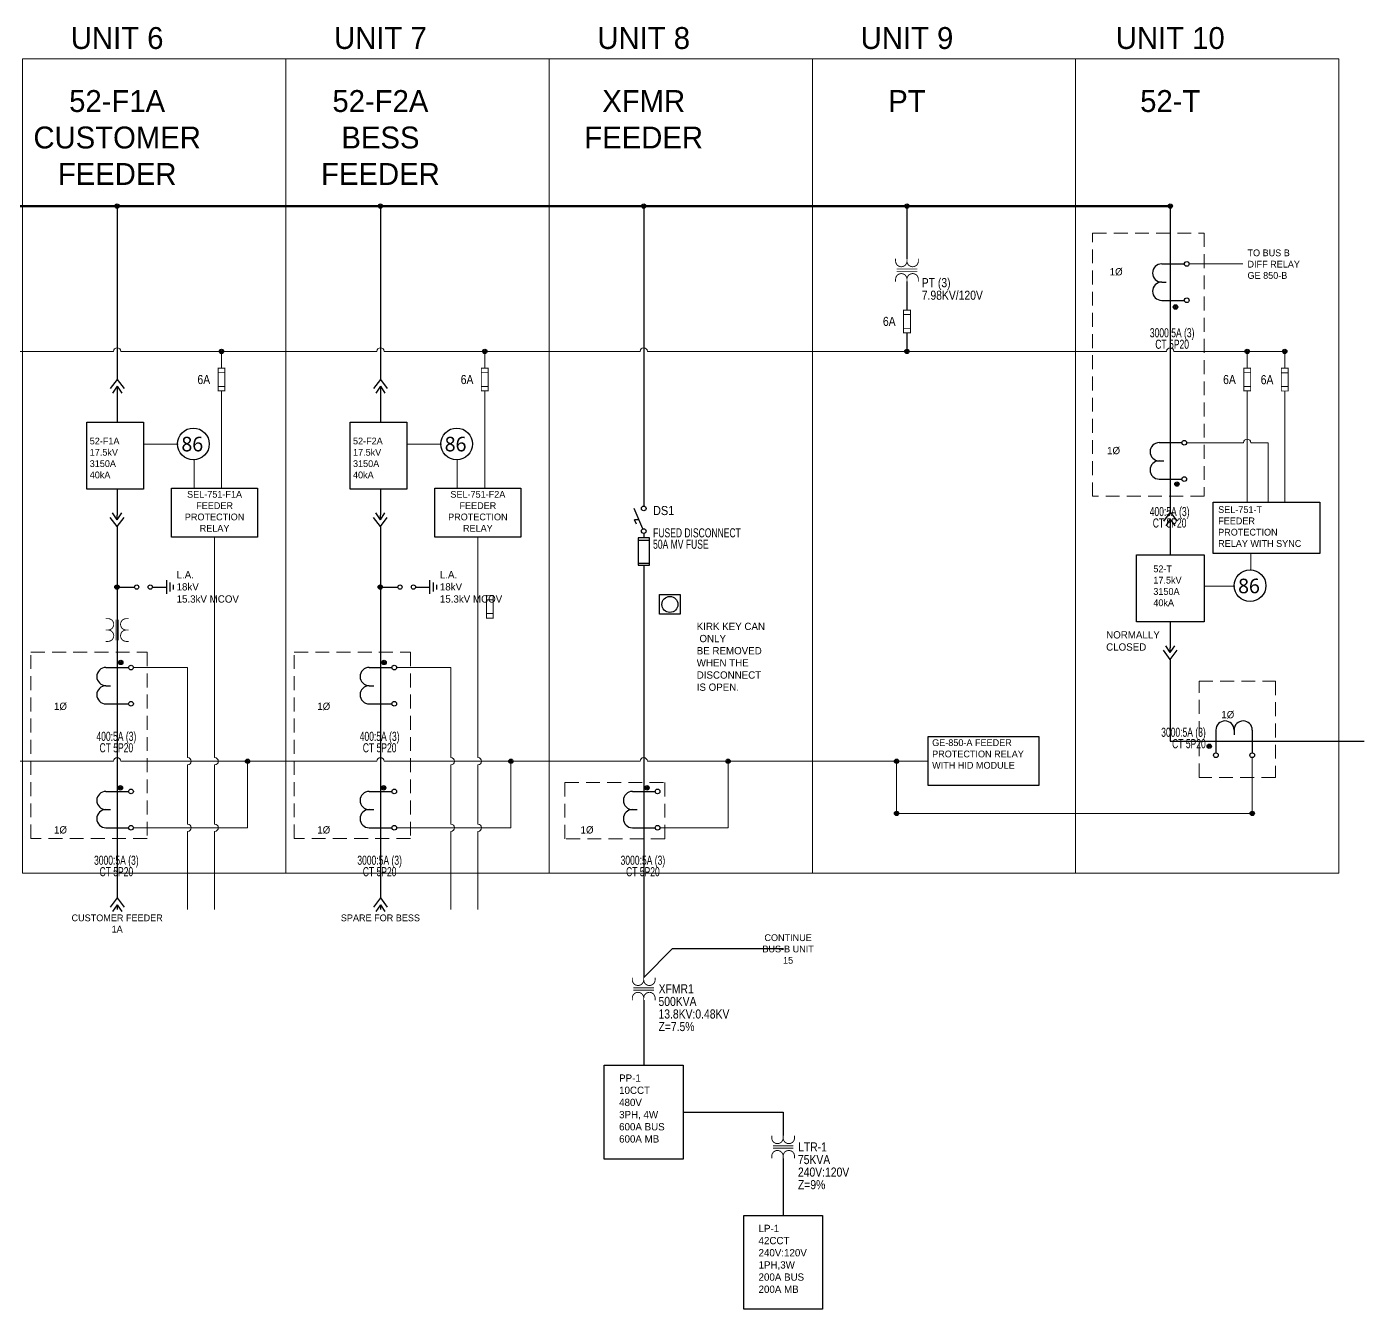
# Model space of a CAD drawing. Header units: metres. Extents: x 0.1 to 36.6, y 3.5 to 21.
# Drawn here: x 18.24 to 36.58, y 3.46 to 21.04 of the extents above; entities that cross this region are included whole.
import ezdxf
from ezdxf.enums import TextEntityAlignment as Align

# ---------------------------------------------------------------- set-up
doc = ezdxf.new("R2010")
doc.units = ezdxf.units.M
doc.header["$LTSCALE"] = 0.15
doc.linetypes.add('DASHED', pattern=[1.524, 1.27, -0.254])
for name, color, linetype, lineweight in [('SLD_BUS', 5, 'Continuous', 50), ('SLD_CONTROL', 7, 'Continuous', 13), ('SLD_CUBICLE', 8, 'Continuous', 13), ('SLD_SYMS', 7, 'Continuous', 25), ('SLD_TEXT', 7, 'Continuous', 13), ('SLD_WIRE', 7, 'Continuous', 25)]:
    doc.layers.add(name, color=color, linetype=linetype, lineweight=lineweight)
doc.layers.add('SYMS', color=7, linetype='Continuous')
doc.layers.add('WIRES', color=7, linetype='Continuous')
doc.styles.add('OpenSans', font='OpenSans-Regular.ttf')
doc.styles.add('WD', font='txt')

# ---------------------------------------------------------------- blocks, each defined once
blk = doc.blocks.new('WDDOT')
for radius in [0.03, 0.0187, 0.00929]:
    blk.add_circle((0, 0), radius)
blk = doc.blocks.new('VFU1_1-')
at = {"const_width": 0.0125}
blk.add_lwpolyline([(-0.047, 0.156), (-0.047, -0.156), (0.047, -0.156), (0.047, 0.156)], close=True, dxfattribs=at)
for points in [[(-0.047, 0.094), (0.047, 0.094)], [(-0.047, -0.094), (0.047, -0.094)]]:
    blk.add_lwpolyline(points, dxfattribs=at)
at = {"style": 'WD', "width": 0.85}
for tag, p in [('INST', (0.125, 0.281)), ('LOC', (0.125, 0.109)), ('TAG1', (0.127, -0.061)), ('DESC1', (0.125, -0.234)), ('DESC2', (0.125, -0.406)), ('DESC3', (0.125, -0.578))]:
    blk.add_attdef(tag, p, '', height=0.125, dxfattribs=at)
at = {"linetype": 'Continuous', "style": 'WD', "width": 0.85, "flags": 8}
blk.add_attdef('TERM01', text='', height=0.125, dxfattribs=at).set_placement((-0.055, 0.175), align=Align.RIGHT)
at = {"style": 'WD', "width": 0.85}
blk.add_attdef('RATING1', text='', height=0.125, dxfattribs=at).set_placement((-0.156, -0.062), align=Align.RIGHT)
at = {"color": 7, "style": 'WD'}
for tag, p in [('X4LINK', (-0.125, 0)), ('X1LINK', (0.125, 0))]:
    blk.add_attdef(tag, p, '', height=0.01, dxfattribs=at)
at = {"color": 7, "style": 'WD', "flags": 1}
for tag, p in [('X2TERM01', (0, 0.156)), ('X8TERM02', (0, -0.156))]:
    blk.add_attdef(tag, p, '', height=0.0125, dxfattribs=at)
at = {"linetype": 'Continuous', "style": 'WD', "width": 0.85, "flags": 8}
blk.add_attdef('TERM02', text='', height=0.125, dxfattribs=at).set_placement((-0.041, -0.182), align=Align.TOP_RIGHT)
at = {"style": 'WD', "flags": 9}
for tag, p in [('WDBLKNAM', (-0.129, -0.169)), ('FAMILY', (-0.142, -0.036)), ('WDTYPE', (-0.129, -0.153))]:
    blk.add_attdef(tag, text='', height=0.01, dxfattribs=at).set_placement(p, align=Align.RIGHT)
at = {"linetype": 'Continuous', "style": 'WD', "flags": 9}
blk.add_attdef('ASSYCODE', text='', height=0.01, dxfattribs=at).set_placement((-0.153, -0.106), align=Align.CENTER)
for tag, p in [('MFG', (-0.142, -0.088)), ('CAT', (-0.142, -0.073))]:
    blk.add_attdef(tag, text='', height=0.01, dxfattribs=at).set_placement(p, align=Align.RIGHT)
blk = doc.blocks.new('VCN1PJ')
for p, q in [((0, 0.062), (-0.094, -0.062)), ((0, 0.062), (0.094, -0.062)), ((0, -0.031), (-0.062, -0.125)), ((0, -0.031), (0.062, -0.125)), ((0, -0.031), (0, -0.094))]:
    blk.add_line(p, q)
at = {"style": 'WD', "width": 0.7}
for tag, p in [('INST', (0.229, 0.85)), ('LOC', (-0.062, 0.68)), ('DESC1', (-0.062, 0.511)), ('DESC2', (-0.062, 0.354))]:
    blk.add_attdef(tag, text='', height=0.125, dxfattribs=at).set_placement(p, align=Align.RIGHT)
at = {"style": 'WD'}
blk.add_attdef('TAG1', text='', height=0.125, dxfattribs=at).set_placement((-0.062, 0.094), align=Align.RIGHT)
at = {"linetype": 'Continuous', "style": 'WD', "flags": 8}
blk.add_attdef('TERM02', (0.047, 0.062), '', height=0.125, dxfattribs=at)
at = {"style": 'WD'}
for tag, p, height, flags in [('WDBLKNAM', (-0.132, 0.045), 0.01, 9), ('FAMILY', (-0.132, 0.064), 0.01, 9), ('X2TERM02', (0, 0.062), 0.0125, 1), ('X2TERMDESC02', (0.026, 0.042), 0.01, 1), ('X8TERM01', (0, -0.094), 0.0125, 1), ('X8TERMDESC01', (0.013, -0.115), 0.01, 1)]:
    blk.add_attdef(tag, p, '', height=height, dxfattribs=dict(at, flags=flags))
at = {"linetype": 'Continuous', "style": 'WD', "flags": 9}
for tag, p in [('MFG', (-0.109, 0)), ('CAT', (-0.107, 0.019)), ('ASSYCODE', (-0.109, -0.014))]:
    blk.add_attdef(tag, text='', height=0.01, dxfattribs=at).set_placement(p, align=Align.CENTER)
at = {"style": 'WD'}
for tag, p in [('X4LINK', (-0.125, -0.062)), ('X1LINK', (0.125, -0.062))]:
    blk.add_attdef(tag, p, '', height=0.01, dxfattribs=at)
at = {"linetype": 'Continuous', "style": 'WD', "flags": 8}
blk.add_attdef('TERM01', text='', height=0.125, dxfattribs=at).set_placement((0.047, -0.156), align=Align.TOP_LEFT)
blk = doc.blocks.new('HGND2')
for p, q in [((0, 0.09375), (0, -0.09375)), ((0.046875, 0.0625), (0.046875, -0.0625)), ((0.09375, 0.03125), (0.09375, -0.03125))]:
    blk.add_line(p, q)
at = {"style": 'WD', "flags": 1}
blk.add_attdef('X4TERM01', (0, 0), '', height=0.01, dxfattribs=at)
blk = doc.blocks.new('ARRESTER')
at = {"color": 7, "ltscale": 0.2}
for centre in [(0.27, 0), (0.455, 0)]:
    blk.add_circle(centre, 0.0289, dxfattribs=at)
at = {"layer": 'WIRES', "color": 7, "ltscale": 0.2}
for p, q in [((0, 0), (0.241, 0)), ((0.484, 0), (0.677, 0))]:
    blk.add_line(p, q, dxfattribs=at)
at = {"layer": 'SYMS', "color": 7, "ltscale": 0.2}
for name, p in [('WDDOT', (0, 0)), ('HGND2', (0.677, 0))]:
    blk.add_blockref(name, p, dxfattribs=at)
at = {"color": 7, "ltscale": 0.2, "insert": (0.817, 0.22), "char_height": 0.1, "attachment_point": 1, "style": 'WD'}
blk.add_mtext('L.A.\\P18kV\\P15.3kV MCOV', dxfattribs=at)
blk = doc.blocks.new('HXF1T1_1-')
for points in [[(-0.156, 0, 0.0125, 0.0125, 0), (-0.126, 0, 0.0125, 0.0125, 1.005682), (-0.125, 0.156, 0, 0, 0)], [(0.156, 0, 0.0125, 0.0125, 0), (0.124, 0, 0.0125, 0.0125, 0.994377), (0.125, -0.156, 0, 0, 0)]]:
    blk.add_lwpolyline(points, format="xyseb")
at = {"const_width": 0.0125}
for points in [[(-0.156, 0.156), (-0.125, 0.156)], [(-0.016, -0.141), (-0.016, 0.141)], [(0.016, -0.141), (0.016, 0.141)], [(0.156, 0.156), (0.125, 0.156)], [(-0.156, -0.156), (-0.125, -0.156)], [(0.156, -0.156), (0.125, -0.156)]]:
    blk.add_lwpolyline(points, dxfattribs=at)
for points in [[(-0.125, -0.156, 1.000009), (-0.125, 0)], [(0.125, 0.156, 1.000009), (0.125, 0)]]:
    blk.add_lwpolyline(points, format="xyb", dxfattribs=at)
at = {"style": 'WD', "width": 0.85}
for tag, p in [('INST', (-0.012, 0.592)), ('TAG1', (-0.01, 0.25)), ('LOC', (-0.012, 0.42)), ('RATING1', (-0.01, -0.344)), ('RATING2', (-0.01, -0.516)), ('DESC1', (-0.01, -0.687)), ('DESC2', (-0.01, -0.859)), ('DESC3', (-0.01, -1.031))]:
    blk.add_attdef(tag, text='', height=0.125, dxfattribs=at).set_placement(p, align=Align.CENTER)
at = {"style": 'WD', "flags": 9}
blk.add_attdef('WDTYPE', text='', height=0.01, dxfattribs=at).set_placement((-0.221, 0.075), align=Align.RIGHT)
at = {"color": 7, "style": 'WD', "flags": 1}
for tag, p in [('X4TERM01', (-0.156, 0)), ('X1TERM02', (0.156, 0))]:
    blk.add_attdef(tag, p, '', height=0.0125, dxfattribs=at)
at = {"style": 'WD'}
for tag, p in [('X2LINK', (0, 0.156)), ('X8LINK', (0, -0.172))]:
    blk.add_attdef(tag, p, '', height=0.01, dxfattribs=at)
at = {"linetype": 'Continuous', "style": 'WD', "flags": 9}
for tag, p in [('ASSYCODE', (0.219, 0.062)), ('MFG', (0.228, 0.089)), ('CAT', (0.23, 0.108))]:
    blk.add_attdef(tag, text='', height=0.01, dxfattribs=at).set_placement(p, align=Align.CENTER)
at = {"style": 'WD', "flags": 9}
for tag, p in [('FAMILY', (0.206, 0.131)), ('CONTACT', (0.206, 0.04))]:
    blk.add_attdef(tag, p, '', height=0.01, dxfattribs=at)
at = {"linetype": 'Continuous', "style": 'WD', "flags": 8}
blk.add_attdef('TERM01', text='', height=0.125, dxfattribs=at).set_placement((-0.229, -0.031), align=Align.TOP_RIGHT)
blk.add_attdef('TERM02', text='', height=0.125, dxfattribs=at).set_placement((0.208, -0.031), align=Align.TOP_LEFT)
blk = doc.blocks.new('VXF1CT')
for p, q in [((-0.344, 0.25), (-0.032, 0.25)), ((-0.344, 0), (-0.281, 0)), ((-0.344, -0.25), (-0.032, -0.25))]:
    blk.add_line(p, q)
for centre in [(0, 0.249), (0, -0.249)]:
    blk.add_circle(centre, 0.0322)
for centre in [(-0.344, 0.125), (-0.344, -0.125)]:
    blk.add_arc(centre, 0.125, 90, 270)
at = {"linetype": 'Continuous', "style": 'WD', "flags": 8}
for tag, p in [('TERM02', (-0.045, 0.267)), ('TERM01', (-0.055, -0.231))]:
    blk.add_attdef(tag, text='', height=0.125, dxfattribs=at).set_placement(p, align=Align.RIGHT)
at = {"style": 'WD'}
for tag, p, height, flags in [('FAMILY', (-0.196, 0.191), 0.01, 9), ('X2TERM02', (0, 0.281), 0.0125, 1), ('X1TERM02', (0.032, 0.249), 0.0125, 1), ('X8TERM01', (0, -0.283), 0.0125, 1), ('X1TERM01', (0.032, -0.251), 0.0125, 1)]:
    blk.add_attdef(tag, p, '', height=height, dxfattribs=dict(at, flags=flags))
blk.add_attdef('TYPE', text='', height=0.125, dxfattribs=at).set_placement((-0.047, -0.047), align=Align.CENTER)
at = {"linetype": 'Continuous', "style": 'WD', "flags": 9}
for tag, p in [('ASSYCODE', (-0.171, 0.119)), ('MFG', (-0.173, 0.143)), ('CAT', (-0.171, 0.162))]:
    blk.add_attdef(tag, text='', height=0.01, dxfattribs=at).set_placement(p, align=Align.CENTER)
at = {"style": 'WD'}
blk.add_attdef('TAG1', (0.281, 0.031), '', height=0.125, dxfattribs=at)
at = {"style": 'WD', "width": 0.7}
blk.add_attdef('RATING1', (0.281, -0.125), '', height=0.125, dxfattribs=at)
for tag, p in [('INST', (-0.227, -0.422)), ('LOC', (-0.201, -0.601)), ('DESC1', (-0.201, -0.757)), ('DESC2', (-0.201, -0.914))]:
    blk.add_attdef(tag, text='', height=0.125, dxfattribs=at).set_placement(p, align=Align.CENTER)
blk = doc.blocks.new('DEVICE_BUBBLE')
blk.add_circle((-0.008, 0.004), 0.217)
at = {"style": 'OpenSans'}
blk.add_attdef('DB', (-0.172, -0.099), '', height=0.2, dxfattribs=at)
blk = doc.blocks.new('VDS11F')
for p, q in [((-0.013, -0.126), (-0.13, 0.156)), ((-0.065, 0), (-0.125, 0)), ((-0.099, -0.062), (-0.125, 0)), ((0.078, -0.25), (-0.078, -0.25)), ((-0.078, -0.25), (-0.078, -0.625)), ((-0.078, -0.281), (0.078, -0.281)), ((0, -0.188), (0, -0.25)), ((0.078, -0.625), (0.078, -0.25)), ((-0.078, -0.594), (0.078, -0.594)), ((-0.078, -0.625), (0.078, -0.625))]:
    blk.add_line(p, q)
for centre in [(0, 0.155), (0, -0.155)]:
    blk.add_circle(centre, 0.0322)
at = {"style": 'WD'}
for tag, p, width in [('INST', (0.127, 0.39), 0.7), ('TAG1', (0.127, 0.064), 0.9), ('LOC', (0.127, 0.221), 0.7), ('XREF', (0.129, -0.09), 0.7), ('DESC1', (0.129, -0.242), 0.7), ('DESC2', (0.129, -0.398), 0.7)]:
    blk.add_attdef(tag, p, '', height=0.125, dxfattribs=dict(at, width=width))
at = {"linetype": 'Continuous', "style": 'WD'}
for tag, height, flags, p in [('TERM01', 0.125, 8, (-0.055, 0.207)), ('MFG', 0.01, 9, (-0.08, -0.088)), ('CAT', 0.01, 9, (-0.08, -0.073))]:
    blk.add_attdef(tag, text='', height=height, dxfattribs=dict(at, flags=flags)).set_placement(p, align=Align.RIGHT)
at = {"color": 7, "style": 'WD', "flags": 1}
for tag, p in [('X2TERM01', (0, 0.188)), ('X8TERM02', (0, -0.625))]:
    blk.add_attdef(tag, p, '', height=0.0125, dxfattribs=at)
at = {"style": 'WD', "width": 0.7}
blk.add_attdef('RATING1', text='', height=0.125, dxfattribs=at).set_placement((-0.156, 0.031), align=Align.RIGHT)
at = {"color": 7, "style": 'WD'}
for tag, p in [('X4LINK', (-0.203, 0)), ('X1LINK', (0, 0))]:
    blk.add_attdef(tag, p, '', height=0.01, dxfattribs=at)
at = {"linetype": 'Continuous', "style": 'WD', "flags": 9}
blk.add_attdef('ASSYCODE', text='', height=0.01, dxfattribs=at).set_placement((-0.095, -0.108), align=Align.CENTER)
at = {"style": 'WD', "flags": 9}
for tag, p in [('CONTACT', (-0.066, -0.131)), ('FAMILY', (-0.08, -0.036))]:
    blk.add_attdef(tag, text='', height=0.01, dxfattribs=at).set_placement(p, align=Align.RIGHT)
at = {"style": 'WD', "width": 0.7}
blk.add_attdef('RATING2', text='', height=0.125, rotation=90, dxfattribs=at).set_placement((0, -0.438), align=Align.MIDDLE)
at = {"linetype": 'Continuous', "style": 'WD', "flags": 8}
blk.add_attdef('TERM02', text='', height=0.125, dxfattribs=at).set_placement((-0.041, -0.651), align=Align.TOP_RIGHT)
blk = doc.blocks.new('VXF1T1_1-')
at = {"const_width": 0.0125}
for points in [[(-0.156, 0.156), (-0.156, 0.125)], [(-0.141, 0.016), (0.141, 0.016)], [(0, 0.156), (0, 0.125)], [(0.156, 0.156), (0.156, 0.125)], [(-0.156, -0.156), (-0.156, -0.125)], [(-0.141, -0.016), (0.141, -0.016)], [(0, -0.156), (0, -0.125)], [(0.156, -0.156), (0.156, -0.125)]]:
    blk.add_lwpolyline(points, dxfattribs=at)
for points in [[(-0.156, 0.125, 1.000009), (0, 0.125)], [(0, 0.125, 1.000009), (0.156, 0.125)], [(0, -0.125, 1.000009), (-0.156, -0.125)], [(0.156, -0.125, 1.000009), (0, -0.125)]]:
    blk.add_lwpolyline(points, format="xyb", dxfattribs=at)
at = {"style": 'WD', "width": 0.85}
for tag, p in [('INST', (0.203, 0.281)), ('LOC', (0.203, 0.109)), ('TAG1', (0.205, -0.061)), ('DESC1', (0.203, -0.234)), ('DESC2', (0.203, -0.406)), ('DESC3', (0.203, -0.578))]:
    blk.add_attdef(tag, p, '', height=0.125, dxfattribs=at)
at = {"linetype": 'Continuous', "style": 'WD', "width": 0.85, "flags": 8}
blk.add_attdef('TERM01', text='', height=0.125, dxfattribs=at).set_placement((-0.055, 0.238), align=Align.RIGHT)
at = {"style": 'WD', "width": 0.85}
for tag, p in [('RATING1', (-0.281, 0.031)), ('RATING2', (-0.281, -0.141))]:
    blk.add_attdef(tag, text='', height=0.125, dxfattribs=at).set_placement(p, align=Align.RIGHT)
at = {"color": 7, "style": 'WD', "flags": 1}
for tag, p in [('X2TERM01', (0, 0.156)), ('X8TERM02', (0, -0.156))]:
    blk.add_attdef(tag, p, '', height=0.0125, dxfattribs=at)
at = {"style": 'WD', "flags": 9}
for tag, p in [('WDBLKNAM', (-0.191, -0.153)), ('FAMILY', (-0.205, -0.021)), ('WDTYPE', (-0.191, -0.138))]:
    blk.add_attdef(tag, text='', height=0.01, dxfattribs=at).set_placement(p, align=Align.RIGHT)
at = {"linetype": 'Continuous', "style": 'WD', "flags": 9}
blk.add_attdef('ASSYCODE', text='', height=0.01, dxfattribs=at).set_placement((-0.216, -0.091), align=Align.CENTER)
for tag, p in [('MFG', (-0.205, -0.073)), ('CAT', (-0.205, -0.058))]:
    blk.add_attdef(tag, text='', height=0.01, dxfattribs=at).set_placement(p, align=Align.RIGHT)
at = {"linetype": 'Continuous', "style": 'WD', "width": 0.85, "flags": 8}
blk.add_attdef('TERM02', text='', height=0.125, dxfattribs=at).set_placement((-0.041, -0.213), align=Align.TOP_RIGHT)
blk = doc.blocks.new('HXF1CT')
for p, q in [((-0.25, 0.344), (-0.25, 0.032)), ((0, 0.344), (0, 0.281)), ((0.25, 0.344), (0.25, 0.032))]:
    blk.add_line(p, q)
for centre in [(-0.249, 0), (0.249, 0)]:
    blk.add_circle(centre, 0.0322)
for centre in [(-0.125, 0.344), (0.125, 0.344)]:
    blk.add_arc(centre, 0.125, 0, 180)
at = {"style": 'WD', "width": 0.7}
for tag, p in [('INST', (-0.388, 0.577)), ('DESC1', (-0.388, 0.252)), ('LOC', (-0.388, 0.408)), ('DESC2', (-0.388, 0.095))]:
    blk.add_attdef(tag, text='', height=0.125, dxfattribs=at).set_placement(p, align=Align.RIGHT)
at = {"style": 'WD'}
blk.add_attdef('TYPE', text='', height=0.125, dxfattribs=at).set_placement((0, 0.125), align=Align.CENTER)
for tag, p, height, flags in [('FAMILY', (0.304, 0.191), 0.01, 9), ('X4TERM01', (-0.281, 0), 0.0125, 1), ('X1TERM02', (0.281, 0), 0.0125, 1), ('X8TERM01', (-0.249, -0.032), 0.0125, 1), ('X8TERM02', (0.249, -0.032), 0.0125, 1)]:
    blk.add_attdef(tag, p, '', height=height, dxfattribs=dict(at, flags=flags))
blk.add_attdef('TAG1', (0.368, 0.188), '', height=0.125, dxfattribs=at)
at = {"linetype": 'Continuous', "style": 'WD', "flags": 9}
for tag, p in [('ASSYCODE', (0.328, 0.125)), ('MFG', (0.327, 0.143)), ('CAT', (0.329, 0.162))]:
    blk.add_attdef(tag, text='', height=0.01, dxfattribs=at).set_placement(p, align=Align.CENTER)
at = {"style": 'WD', "width": 0.7}
blk.add_attdef('RATING1', (0.368, 0.031), '', height=0.125, dxfattribs=at)
at = {"linetype": 'Continuous', "style": 'WD', "flags": 8}
for tag, p in [('TERM01', (-0.188, -0.031)), ('TERM02', (0.328, -0.031))]:
    blk.add_attdef(tag, text='', height=0.125, dxfattribs=at).set_placement(p, align=Align.TOP_LEFT)

msp = doc.modelspace()

# ---------------------------------------------------------------- linework, layer by layer
at = {"layer": 'SLD_BUS'}
msp.add_line((1.13, 18.583), (33.92, 18.583), dxfattribs=at)
at = {"layer": 'SLD_CONTROL'}
for p, q in [((34.179, 17.789), (34.915, 17.789)), ((15.92, 16.59), (19.43, 16.59)), ((19.53, 16.59), (23.04, 16.59)), ((20.911, 16.36), (20.911, 16.59)), ((23.14, 16.59), (26.65, 16.59)), ((24.521, 16.36), (24.521, 16.59)), ((26.75, 16.59), (33.87, 16.59)), ((33.97, 16.59), (35.49, 16.59)), ((34.975, 16.36), (34.975, 16.59)), ((35.49, 16.36), (35.49, 16.59)), ((20.911, 14.715), (20.911, 16.048)), ((24.521, 14.715), (24.521, 16.048)), ((34.975, 14.523), (34.975, 16.048)), ((35.49, 14.523), (35.49, 16.048)), ((19.842, 15.318), (20.317, 15.318)), ((23.452, 15.318), (23.927, 15.318)), ((34.144, 15.338), (34.925, 15.338)), ((35.025, 15.338), (35.261, 15.338)), ((35.261, 14.523), (35.261, 15.338)), ((20.534, 15.101), (20.534, 14.715)), ((24.144, 15.101), (24.144, 14.715)), ((20.817, 11.02), (20.817, 14.043)), ((24.427, 11.02), (24.427, 14.043)), ((35.023, 13.59), (35.023, 13.821)), ((34.384, 13.373), (34.806, 13.373)), ((19.704, 12.255), (20.446, 12.255)), ((20.446, 11.02), (20.446, 12.255)), ((23.314, 12.255), (24.056, 12.255)), ((24.056, 11.02), (24.056, 12.255)), ((35.044, 10.255), (35.044, 11.021)), ((15.92, 10.97), (19.43, 10.97)), ((19.53, 10.97), (23.04, 10.97)), ((20.446, 10.109), (20.446, 10.92)), ((20.817, 10.109), (20.817, 10.92)), ((21.269, 10.059), (21.269, 10.97)), ((23.14, 10.97), (26.65, 10.97)), ((24.056, 10.109), (24.056, 10.92)), ((24.427, 10.109), (24.427, 10.92)), ((24.879, 10.059), (24.879, 10.97)), ((26.75, 10.97), (30.6, 10.97)), ((27.857, 10.059), (27.857, 10.97)), ((30.167, 10.255), (30.167, 10.97)), ((30.167, 10.255), (35.044, 10.255)), ((19.704, 10.059), (21.269, 10.059)), ((20.446, 8.936), (20.446, 10.009)), ((20.817, 8.936), (20.817, 10.009)), ((23.314, 10.059), (24.879, 10.059)), ((24.056, 8.936), (24.056, 10.009)), ((24.427, 8.936), (24.427, 10.009)), ((26.93, 10.059), (27.857, 10.059))]:
    msp.add_line(p, q, dxfattribs=at)
for centre, start, end in [((19.48, 16.59), 0, 180), ((23.09, 16.59), 0, 180), ((26.7, 16.59), 0, 180), ((33.92, 16.59), 0, 180), ((34.975, 15.338), 0, 180), ((19.48, 10.97), 0, 180), ((20.446, 10.97), 270, 90), ((20.817, 10.97), 270, 90), ((23.09, 10.97), 0, 180), ((24.056, 10.97), 270, 90), ((24.427, 10.97), 270, 90), ((26.7, 10.97), 0, 180), ((20.446, 10.059), 270, 90), ((20.817, 10.059), 270, 90), ((24.056, 10.059), 270, 90), ((24.427, 10.059), 270, 90)]:
    msp.add_arc(centre, 0.05, start, end, dxfattribs=at)
at = {"layer": 'SLD_CUBICLE'}
for points in [[(18.183, 20.602), (21.793, 20.602), (21.793, 9.435), (18.183, 9.435)], [(21.793, 20.602), (25.403, 20.602), (25.403, 9.435), (21.793, 9.435)], [(25.403, 20.602), (29.013, 20.602), (29.013, 9.435), (25.403, 9.435)], [(29.013, 20.602), (32.623, 20.602), (32.623, 9.435), (29.013, 9.435)], [(32.623, 20.602), (36.233, 20.602), (36.233, 9.435), (32.623, 9.435)]]:
    msp.add_lwpolyline(points, close=True, dxfattribs=at)
at = {"layer": 'SLD_CUBICLE', "linetype": 'DASHED'}
for points in [[(32.856, 18.213), (34.387, 18.213), (34.387, 14.603), (32.856, 14.603)], [(18.298, 12.465), (19.891, 12.465), (19.891, 9.912), (18.298, 9.912)], [(21.908, 12.465), (23.501, 12.465), (23.501, 9.912), (21.908, 9.912)], [(34.315, 12.069), (35.361, 12.069), (35.361, 10.749), (34.315, 10.749)], [(25.619, 10.679), (26.99, 10.679), (26.99, 9.907), (25.619, 9.907)]]:
    msp.add_lwpolyline(points, close=True, dxfattribs=at)
at = {"layer": 'SLD_SYMS'}
for points in [[(19.065, 15.622), (19.842, 15.622), (19.842, 14.701), (19.065, 14.701)], [(22.675, 15.622), (23.452, 15.622), (23.452, 14.701), (22.675, 14.701)], [(20.227, 14.715), (21.405, 14.715), (21.405, 14.043), (20.227, 14.043)], [(23.837, 14.715), (25.015, 14.715), (25.015, 14.043), (23.837, 14.043)], [(34.509, 14.523), (35.972, 14.523), (35.972, 13.821), (34.509, 13.821)], [(33.456, 13.8), (34.384, 13.8), (34.384, 12.88), (33.456, 12.88)], [(26.917, 13.255), (27.201, 13.255), (27.201, 12.988), (26.917, 12.988)], [(30.6, 11.31), (32.117, 11.31), (32.117, 10.637), (30.6, 10.637)], [(26.16, 6.804), (27.24, 6.804), (27.24, 5.517), (26.16, 5.517)], [(28.072, 4.743), (29.153, 4.743), (29.153, 3.457), (28.072, 3.457)]]:
    msp.add_lwpolyline(points, close=True, dxfattribs=at)
msp.add_circle((27.059, 13.121), 0.11, dxfattribs=at)
at = {"layer": 'SLD_WIRE'}
for p, q in [((19.48, 18.583), (19.48, 16.207)), ((23.09, 18.583), (23.09, 16.207)), ((26.7, 18.583), (26.7, 14.469)), ((30.31, 18.583), (30.31, 17.861)), ((33.92, 18.583), (33.92, 14.386)), ((30.31, 17.548), (30.31, 17.157)), ((30.31, 16.845), (30.31, 16.59)), ((19.48, 16.051), (19.48, 15.622)), ((23.09, 16.051), (23.09, 15.622)), ((19.48, 14.701), (19.48, 14.346)), ((23.09, 14.701), (23.09, 14.346)), ((19.48, 14.189), (19.48, 9.097)), ((23.09, 14.189), (23.09, 9.097)), ((33.92, 14.229), (33.92, 13.8)), ((26.7, 13.657), (26.7, 8.005)), ((33.92, 12.88), (33.92, 12.524)), ((33.92, 12.368), (33.92, 11.246)), ((33.92, 11.246), (36.58, 11.246)), ((26.7, 8.005), (27.097, 8.402)), ((27.097, 8.402), (28.618, 8.402)), ((26.7, 7.693), (26.7, 6.804)), ((27.24, 6.161), (28.614, 6.161)), ((28.614, 6.161), (28.614, 5.838)), ((28.612, 5.525), (28.612, 4.743))]:
    msp.add_line(p, q, dxfattribs=at)

# ---------------------------------------------------------------- block references
at = {"layer": 'SLD_SYMS'}
for name, p in [('WDDOT', (19.48, 18.583)), ('WDDOT', (23.09, 18.583)), ('WDDOT', (26.7, 18.583)), ('WDDOT', (30.31, 18.583)), ('WDDOT', (33.92, 18.583)), ('WDDOT', (33.992, 17.199)), ('WDDOT', (20.911, 16.59)), ('WDDOT', (24.521, 16.59)), ('WDDOT', (30.31, 16.59)), ('WDDOT', (34.975, 16.59)), ('WDDOT', (35.49, 16.59)), ('VCN1PJ', (19.48, 16.144)), ('VCN1PJ', (23.09, 16.144)), ('WDDOT', (34.011, 14.771)), ('VCN1PJ', (33.92, 14.323)), ('ARRESTER', (19.478, 13.359)), ('ARRESTER', (23.088, 13.359)), ('VFU1_1-', (24.59, 13.09)), ('HXF1T1_1-', (19.48, 12.77)), ('WDDOT', (19.53, 12.325)), ('WDDOT', (23.14, 12.325)), ('WDDOT', (34.454, 11.176)), ('WDDOT', (21.269, 10.97)), ('WDDOT', (24.879, 10.97)), ('WDDOT', (27.857, 10.97)), ('WDDOT', (30.167, 10.97)), ('WDDOT', (19.524, 10.606)), ('WDDOT', (23.134, 10.606)), ('WDDOT', (26.744, 10.606)), ('WDDOT', (30.167, 10.255)), ('WDDOT', (35.044, 10.255)), ('VCN1PJ', (19.48, 9.034)), ('VCN1PJ', (23.09, 9.034))]:
    msp.add_blockref(name, p, dxfattribs=at)
ref = msp.add_blockref('VXF1T1_1-', (30.31, 17.704), dxfattribs=at)
ref.add_attrib('DESC2', '7.98KV/120V', (30.513, 17.298), dxfattribs={"layer": '0', "height": 0.125, "style": 'WD', "width": 0.85})
ref.add_attrib('DESC1', 'PT (3)', (30.513, 17.47), dxfattribs={"layer": '0', "height": 0.125, "style": 'WD', "width": 0.85})
ref = msp.add_blockref('VXF1CT', (34.147, 17.54), dxfattribs=at)
ref.add_attrib('DESC1', '3000:5A (3)', dxfattribs={"layer": '0', "height": 0.125, "style": 'WD', "width": 0.7}).set_placement((33.946, 16.783), align=Align.CENTER)
ref.add_attrib('DESC2', 'CT 5P20', dxfattribs={"layer": '0', "height": 0.125, "style": 'WD', "width": 0.7}).set_placement((33.946, 16.626), align=Align.CENTER)
ref = msp.add_blockref('VFU1_1-', (30.31, 17.001), dxfattribs=at)
ref.add_attrib('RATING1', '6A', dxfattribs={"layer": '0', "height": 0.125, "style": 'WD', "width": 0.85}).set_placement((30.154, 16.939), align=Align.RIGHT)
ref = msp.add_blockref('VFU1_1-', (20.911, 16.204), dxfattribs=at)
ref.add_attrib('RATING1', '6A', dxfattribs={"layer": '0', "height": 0.125, "style": 'WD', "width": 0.85}).set_placement((20.755, 16.142), align=Align.RIGHT)
ref = msp.add_blockref('VFU1_1-', (24.521, 16.204), dxfattribs=at)
ref.add_attrib('RATING1', '6A', dxfattribs={"layer": '0', "height": 0.125, "style": 'WD', "width": 0.85}).set_placement((24.365, 16.142), align=Align.RIGHT)
ref = msp.add_blockref('VFU1_1-', (34.975, 16.204), dxfattribs=at)
ref.add_attrib('RATING1', '6A', dxfattribs={"layer": '0', "height": 0.125, "style": 'WD', "width": 0.85}).set_placement((34.819, 16.142), align=Align.RIGHT)
ref = msp.add_blockref('VFU1_1-', (35.49, 16.203), dxfattribs=at)
ref.add_attrib('RATING1', '6A', dxfattribs={"layer": '0', "height": 0.125, "style": 'WD', "width": 0.85}).set_placement((35.334, 16.14), align=Align.RIGHT)
for name, p, values in [('DEVICE_BUBBLE', (20.534, 15.318), {'DB': '86'}), ('DEVICE_BUBBLE', (24.144, 15.318), {'DB': '86'}), ('VDS11F', (26.7, 14.282), {'DESC2': '50A MV FUSE', 'DESC1': 'FUSED DISCONNECT', 'TAG1': 'DS1'}), ('DEVICE_BUBBLE', (35.023, 13.373), {'DB': '86'}), ('VXF1T1_1-', (26.7, 7.849), {'DESC2': '13.8KV:0.48KV', 'DESC1': '500KVA', 'TAG1': 'XFMR1', 'DESC3': 'Z=7.5%'}), ('VXF1T1_1-', (28.612, 5.681), {'DESC2': '240V:120V', 'DESC1': '75KVA', 'TAG1': 'LTR-1', 'DESC3': 'Z=9%'})]:
    msp.add_blockref(name, p, dxfattribs=at).add_auto_attribs(values)
ref = msp.add_blockref('VXF1CT', (34.112, 15.089), dxfattribs=at)
ref.add_attrib('DESC1', '400:5A (3)', dxfattribs={"layer": '0', "height": 0.125, "style": 'WD', "width": 0.7}).set_placement((33.911, 14.332), align=Align.CENTER)
ref.add_attrib('DESC2', 'CT 5P20', dxfattribs={"layer": '0', "height": 0.125, "style": 'WD', "width": 0.7}).set_placement((33.911, 14.175), align=Align.CENTER)
at = {"layer": 'SLD_SYMS', "rotation": 180}
for p in [(19.48, 14.252), (23.09, 14.252), (33.92, 12.43)]:
    msp.add_blockref('VCN1PJ', p, dxfattribs=at)
at = {"layer": 'SLD_SYMS'}
ref = msp.add_blockref('VXF1CT', (19.67, 12.007), dxfattribs=at)
ref.add_attrib('DESC1', '400:5A (3)', dxfattribs={"layer": '0', "height": 0.125, "style": 'WD', "width": 0.7}).set_placement((19.469, 11.25), align=Align.CENTER)
ref.add_attrib('DESC2', 'CT 5P20', dxfattribs={"layer": '0', "height": 0.125, "style": 'WD', "width": 0.7}).set_placement((19.469, 11.093), align=Align.CENTER)
ref = msp.add_blockref('VXF1CT', (23.28, 12.007), dxfattribs=at)
ref.add_attrib('DESC1', '400:5A (3)', dxfattribs={"layer": '0', "height": 0.125, "style": 'WD', "width": 0.7}).set_placement((23.079, 11.25), align=Align.CENTER)
ref.add_attrib('DESC2', 'CT 5P20', dxfattribs={"layer": '0', "height": 0.125, "style": 'WD', "width": 0.7}).set_placement((23.079, 11.093), align=Align.CENTER)
ref = msp.add_blockref('HXF1CT', (34.795, 11.054), dxfattribs=at)
ref.add_attrib('DESC1', '3000:5A (3)', dxfattribs={"layer": '0', "height": 0.125, "style": 'WD', "width": 0.7}).set_placement((34.407, 11.306), align=Align.RIGHT)
ref.add_attrib('DESC2', 'CT 5P20', dxfattribs={"layer": '0', "height": 0.125, "style": 'WD', "width": 0.7}).set_placement((34.407, 11.149), align=Align.RIGHT)
ref = msp.add_blockref('VXF1CT', (19.67, 10.308), dxfattribs=at)
ref.add_attrib('DESC1', '3000:5A (3)', dxfattribs={"layer": '0', "height": 0.125, "style": 'WD', "width": 0.7}).set_placement((19.469, 9.551), align=Align.CENTER)
ref.add_attrib('DESC2', 'CT 5P20', dxfattribs={"layer": '0', "height": 0.125, "style": 'WD', "width": 0.7}).set_placement((19.469, 9.394), align=Align.CENTER)
ref = msp.add_blockref('VXF1CT', (23.28, 10.308), dxfattribs=at)
ref.add_attrib('DESC1', '3000:5A (3)', dxfattribs={"layer": '0', "height": 0.125, "style": 'WD', "width": 0.7}).set_placement((23.079, 9.551), align=Align.CENTER)
ref.add_attrib('DESC2', 'CT 5P20', dxfattribs={"layer": '0', "height": 0.125, "style": 'WD', "width": 0.7}).set_placement((23.079, 9.394), align=Align.CENTER)
ref = msp.add_blockref('VXF1CT', (26.89, 10.308), dxfattribs=at)
ref.add_attrib('DESC1', '3000:5A (3)', dxfattribs={"layer": '0', "height": 0.125, "style": 'WD', "width": 0.7}).set_placement((26.689, 9.551), align=Align.CENTER)
ref.add_attrib('DESC2', 'CT 5P20', dxfattribs={"layer": '0', "height": 0.125, "style": 'WD', "width": 0.7}).set_placement((26.689, 9.394), align=Align.CENTER)

# ---------------------------------------------------------------- texts
at = {"layer": 'SLD_TEXT'}
for s, insert, char_height, attachment_point in [('UNIT 6', (19.48, 21.037), 0.3, 2), ('UNIT 7', (23.09, 21.037), 0.3, 2), ('UNIT 8', (26.7, 21.037), 0.3, 2), ('UNIT 9', (30.31, 21.037), 0.3, 2), ('UNIT 10', (33.92, 21.037), 0.3, 2), ('52-F1A\\PCUSTOMER\\PFEEDER', (19.48, 20.173), 0.3, 2), ('52-F2A\\PBESS\\PFEEDER', (23.09, 20.173), 0.3, 2), ('52-T', (33.92, 20.173), 0.3, 2), ('XFMR\\PFEEDER', (26.7, 20.173), 0.3, 2), ('PT', (30.31, 20.173), 0.3, 2), ('TO BUS B\\PDIFF RELAY\\PGE 850-B', (34.979, 17.988), 0.093, 1), ('1%%C', (33.178, 17.732), 0.1, 2), ('52-F1A\\P17.5kV\\P3150A\\P40kA', (19.104, 15.408), 0.093, 1), ('52-F2A\\P17.5kV\\P3150A\\P40kA', (22.714, 15.408), 0.093, 1), ('1%%C', (33.143, 15.281), 0.1, 2), ('SEL-751-F1A\\PFEEDER\\PPROTECTION\\PRELAY', (20.816, 14.677), 0.093, 2), ('SEL-751-F2A\\PFEEDER\\PPROTECTION\\PRELAY', (24.426, 14.677), 0.093, 2), ('SEL-751-T\\PFEEDER\\PPROTECTION\\PRELAY WITH SYNC', (34.577, 14.468), 0.093, 1), ('52-T\\P17.5kV\\P3150A\\P40kA', (33.688, 13.655), 0.093, 1), ('KIRK KEY CAN\\P ONLY\\PBE REMOVED \\PWHEN THE \\PDISCONNECT\\PIS OPEN.', (27.427, 12.87), 0.1, 1), ('NORMALLY\\PCLOSED', (33.041, 12.754), 0.1, 1), ('1%%C', (18.703, 11.774), 0.1, 2), ('1%%C', (22.313, 11.774), 0.1, 2), ('1%%C', (34.709, 11.66), 0.1, 2), ('GE-850-A FEEDER\\PPROTECTION RELAY\\PWITH HID MODULE', (30.655, 11.272), 0.093, 1), ('1%%C', (18.703, 10.08), 0.1, 2), ('1%%C', (22.313, 10.08), 0.1, 2), ('1%%C', (25.923, 10.08), 0.1, 2), ('CUSTOMER FEEDER\\P1A', (19.48, 8.87), 0.093, 2), ('SPARE FOR BESS', (23.09, 8.87), 0.093, 2), ('CONTINUE\\PBUS-B UNIT\\P15', (28.68, 8.598), 0.093, 2), ('PP-1\\P10CCT\\P480V\\P3PH, 4W\\P600A BUS\\P600A MB', (26.363, 6.676), 0.1, 1), ('LP-1\\P42CCT\\P240V:120V\\P1PH,3W\\P200A BUS\\P200A MB', (28.275, 4.615), 0.1, 1)]:
    msp.add_mtext(s, dxfattribs=dict(at, insert=insert, char_height=char_height, attachment_point=attachment_point))

doc.saveas('drawing.dxf')
